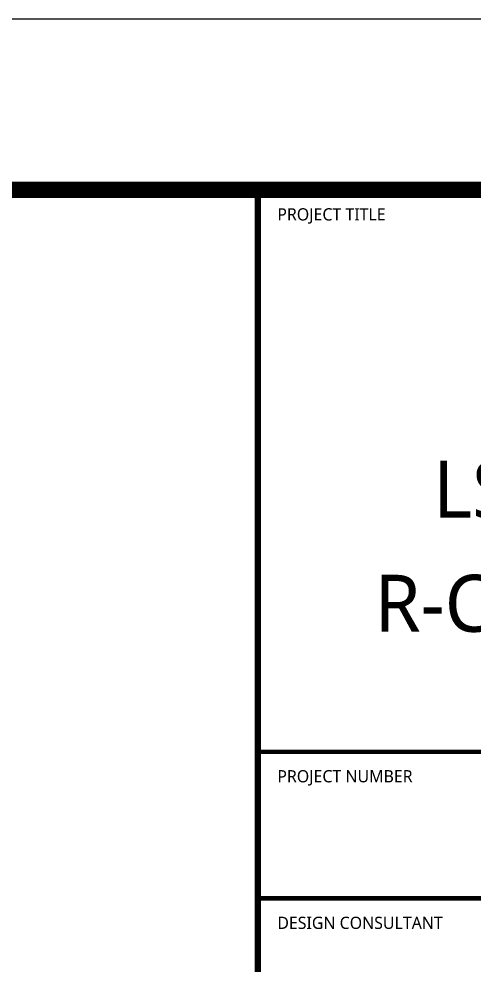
# Model space of a CAD drawing. Header units: millimetres. Extents: x 0 to 42050, y 0 to 29700.
# Drawn here: x 35207 to 38004, y 23891 to 29700 of the extents above; entities that cross this region are included whole.
import ezdxf
from ezdxf.enums import TextEntityAlignment as Align

# ---------------------------------------------------------------- set-up
doc = ezdxf.new("R2010")
doc.units = ezdxf.units.MM
doc.header["$LTSCALE"] = 50
doc.layers.add('XR-SHEET$0$XR-SHEET$0$TEXT', color=3, linetype='Continuous')
doc.layers.add('XR-SHEET$0$XREF-Form$0$SHT', color=5, linetype='Continuous')
doc.styles.add('XR-SHEET$0$XR-SHEET$0$맑은고딕', font='')
doc.styles.add('XR-SHEET$0$XREF-Form$0$맑은고딕', font='')
doc.styles.get('XR-SHEET$0$XR-SHEET$0$맑은고딕').set_extended_font_data('Malgun Gothic')
doc.styles.get('XR-SHEET$0$XREF-Form$0$맑은고딕').set_extended_font_data('Malgun Gothic')

# ---------------------------------------------------------------- blocks, each defined once
blk = doc.blocks.new('XR-SHEET')
at = {"layer": 'XR-SHEET$0$XREF-Form$0$SHT'}
blk.add_lwpolyline([(0, 594), (841, 594), (841, 0), (0, 0)], close=True, dxfattribs=at)
at = {"layer": 'XR-SHEET$0$XREF-Form$0$SHT', "const_width": 2}
blk.add_lwpolyline([(46.5, 573), (819.5, 573), (819.5, 21), (46.5, 21)], close=True, dxfattribs=at)
at = {"layer": 'XR-SHEET$0$XREF-Form$0$SHT'}
for points, const_width in [([(733.5, 573), (733.5, 21)], 0.8), ([(733.5, 504), (819.5, 504)], 0.568), ([(733.5, 486), (819.5, 486)], 0.568)]:
    blk.add_lwpolyline(points, dxfattribs=dict(at, const_width=const_width))
at = {"layer": 'XR-SHEET$0$XR-SHEET$0$TEXT', "color": 3, "style": 'XR-SHEET$0$XR-SHEET$0$맑은고딕'}
for s, p in [('LS Electric', (776.5, 536.24)), ('R-Center 구축', (776.5, 522.24))]:
    blk.add_text(s, height=7, dxfattribs=at).set_placement(p, align=Align.MIDDLE_CENTER)
at = {"layer": 'XR-SHEET$0$XREF-Form$0$SHT', "color": 9, "style": 'XR-SHEET$0$XREF-Form$0$맑은고딕'}
for s, p in [('PROJECT TITLE', (735.9, 570)), ('PROJECT NUMBER', (735.9, 501)), ('DESIGN CONSULTANT', (735.9, 483))]:
    blk.add_text(s, height=1.5, dxfattribs=at).set_placement(p, align=Align.MIDDLE_LEFT)

msp = doc.modelspace()

# ---------------------------------------------------------------- block references
at = {"xscale": 50, "yscale": 50, "zscale": 50}
msp.add_blockref('XR-SHEET', (0, 0), dxfattribs=at)

doc.saveas('drawing.dxf')
